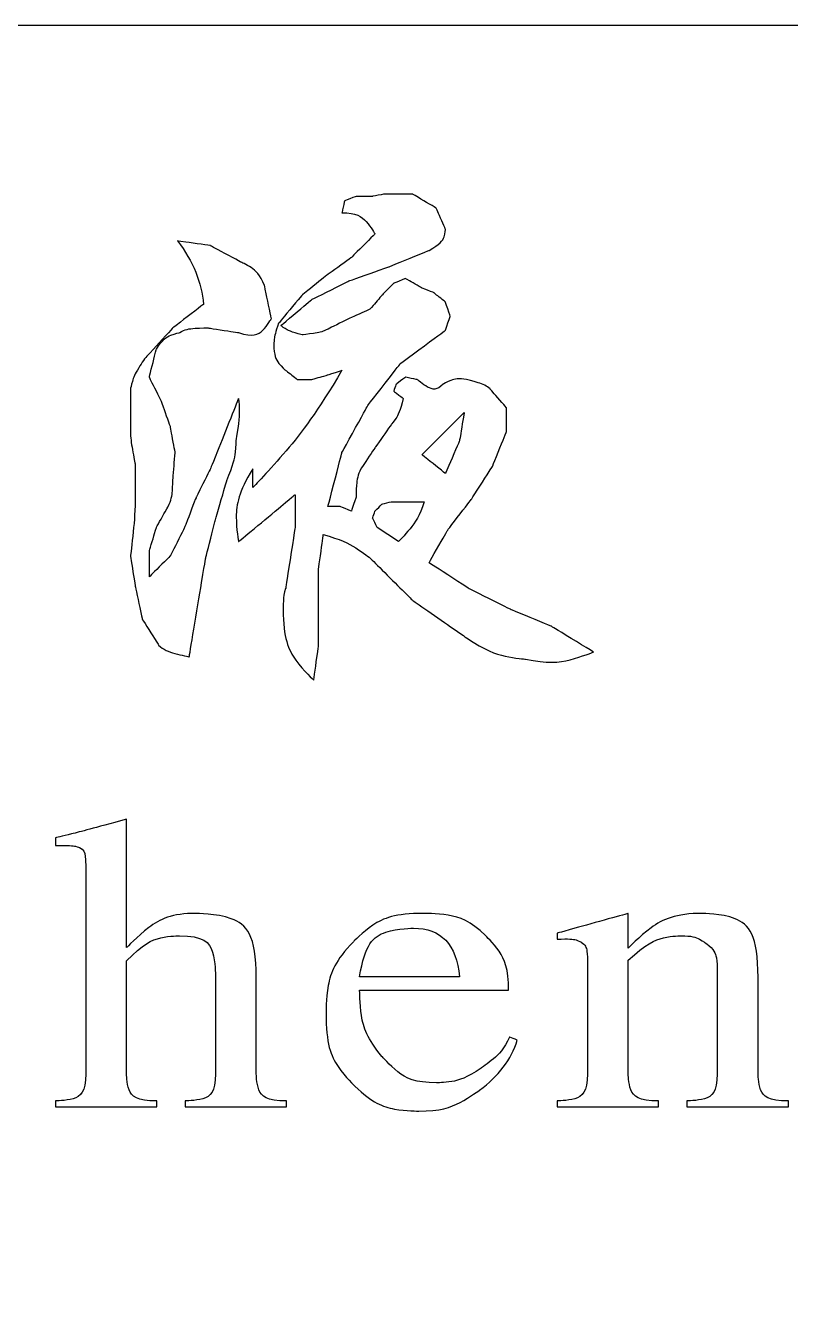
# Model space of a CAD drawing. Header units: millimetres. Extents: x 538 to 2776, y 409 to 1056.
# Drawn here: x 801.79 to 807.1, y 421.84 to 430.74 of the extents above; entities that cross this region are included whole.
import ezdxf

# ---------------------------------------------------------------- set-up
doc = ezdxf.new("R2010")
doc.units = ezdxf.units.MM
doc.layers.add('DWG', color=7, linetype='Continuous')
doc.layers.add('layer 1', color=7, linetype='Continuous')

msp = doc.modelspace()

# ---------------------------------------------------------------- linework, layer by layer
at = {"layer": 'DWG', "linetype": 'ByBlock'}
msp.add_lwpolyline([(848.042, 430.7424), (778.6199, 430.7424, 0.414214), (778.4178, 430.5403), (778.4178, 408.5864)], format="xyb", dxfattribs=at)
at = {"layer": 'layer 1', "color": 0}
for points, knots in [([(803.6627, 427.2561), (803.6627, 427.2561), (803.6627, 427.4845), (803.6627, 427.4845), (803.6627, 427.4845), (803.6627, 427.4845), (803.2708, 427.1587), (803.2708, 427.1587), (803.2708, 427.1587), (803.2381, 427.3327), (803.2708, 427.5012), (803.369, 427.6641), (803.369, 427.6641), (803.369, 427.6641), (803.369, 427.5339), (803.369, 427.5339), (803.369, 427.5339), (803.6084, 427.7838), (803.8145, 428.056), (803.9885, 428.3491), (803.9885, 428.3491), (803.9885, 428.3491), (803.891, 428.317), (803.891, 428.317), (803.891, 428.317), (803.891, 428.317), (803.7769, 428.2843), (803.7769, 428.2843), (803.7769, 428.2843), (803.7769, 428.2843), (803.6787, 428.2843), (803.6787, 428.2843), (803.6787, 428.2843), (803.6787, 428.2843), (803.5973, 428.3491), (803.5973, 428.3491), (803.5973, 428.3491), (803.543, 428.3929), (803.5159, 428.4528), (803.5159, 428.5286), (803.5159, 428.5286), (803.5159, 428.5613), (803.5263, 428.6101), (803.5485, 428.6755), (803.5485, 428.6755), (803.5485, 428.6755), (803.7114, 428.8711), (803.7114, 428.8711), (803.7114, 428.8711), (803.7114, 428.8711), (803.8743, 429.002), (803.8743, 429.002), (803.8743, 429.002), (803.8743, 429.002), (804.0539, 429.1322), (804.0539, 429.1322), (804.0539, 429.1322), (804.0539, 429.1322), (804.2175, 429.2957), (804.2175, 429.2957), (804.2175, 429.2957), (804.1625, 429.3932), (804.0866, 429.4426), (803.9885, 429.4426), (803.9885, 429.4426), (803.9885, 429.4426), (804.0052, 429.5241), (804.0052, 429.5241), (804.0052, 429.5241), (804.0052, 429.5241), (804.0866, 429.5568), (804.0866, 429.5568), (804.0866, 429.5568), (804.0866, 429.5568), (804.2008, 429.5568), (804.2008, 429.5568), (804.2008, 429.5568), (804.2008, 429.5568), (804.2823, 429.5728), (804.2823, 429.5728), (804.2823, 429.5728), (804.2823, 429.5728), (804.4786, 429.5728), (804.4786, 429.5728), (804.4786, 429.5728), (804.4786, 429.5728), (804.6415, 429.4753), (804.6415, 429.4753), (804.6415, 429.4753), (804.6415, 429.4753), (804.7069, 429.3285), (804.7069, 429.3285), (804.7069, 429.3285), (804.7069, 429.2742), (804.6686, 429.2247), (804.5927, 429.1816), (804.5927, 429.1816), (804.5927, 429.1816), (804.315, 429.0674), (804.315, 429.0674), (804.315, 429.0674), (804.315, 429.0674), (804.0379, 428.9693), (804.0379, 428.9693), (804.0379, 428.9693), (804.0379, 428.9693), (803.7769, 428.8391), (803.7769, 428.8391), (803.7769, 428.8391), (803.7769, 428.8391), (803.5646, 428.6595), (803.5646, 428.6595), (803.5646, 428.6595), (803.5861, 428.6379), (803.6356, 428.6156), (803.7114, 428.5941), (803.7114, 428.5941), (803.7985, 428.6052), (803.8527, 428.6156), (803.8743, 428.6268), (803.8743, 428.6268), (803.8743, 428.6268), (804.0379, 428.7082), (804.0379, 428.7082), (804.0379, 428.7082), (804.0379, 428.7082), (804.1848, 428.7737), (804.1848, 428.7737), (804.1848, 428.7737), (804.1848, 428.7737), (804.2662, 428.8711), (804.2662, 428.8711), (804.2662, 428.8711), (804.2662, 428.8711), (804.3477, 428.9533), (804.3477, 428.9533), (804.3477, 428.9533), (804.3477, 428.9533), (804.4291, 428.986), (804.4291, 428.986), (804.4291, 428.986), (804.4291, 428.986), (804.5433, 428.9205), (804.5433, 428.9205), (804.5433, 428.9205), (804.5433, 428.9205), (804.6248, 428.8878), (804.6248, 428.8878), (804.6248, 428.8878), (804.6248, 428.8878), (804.7069, 428.8224), (804.7069, 428.8224), (804.7069, 428.8224), (804.7069, 428.8224), (804.7396, 428.7249), (804.7396, 428.7249), (804.7396, 428.7249), (804.7396, 428.7249), (804.7069, 428.6268), (804.7069, 428.6268), (804.7069, 428.6268), (804.7069, 428.6268), (804.3964, 428.3985), (804.3964, 428.3985), (804.3964, 428.3985), (804.3964, 428.3985), (804.1681, 428.1047), (804.1681, 428.1047), (804.1681, 428.1047), (804.1681, 428.1047), (803.9885, 427.7782), (803.9885, 427.7782), (803.9885, 427.7782), (803.9885, 427.7782), (803.891, 427.403), (803.891, 427.403), (803.891, 427.403), (803.891, 427.403), (803.9725, 427.403), (803.9725, 427.403), (803.9725, 427.403), (803.9725, 427.403), (804.0539, 427.3703), (804.0539, 427.3703), (804.0539, 427.3703), (804.0539, 427.3703), (804.0866, 427.4685), (804.0866, 427.4685), (804.0866, 427.4685), (804.0866, 427.5555), (804.0978, 427.6209), (804.1194, 427.6641), (804.1194, 427.6641), (804.1194, 427.6641), (804.2175, 427.8109), (804.2175, 427.8109), (804.2175, 427.8109), (804.2175, 427.8109), (804.3317, 427.9738), (804.3317, 427.9738), (804.3317, 427.9738), (804.3637, 428.0066), (804.3915, 428.0664), (804.4131, 428.1534), (804.4131, 428.1534), (804.4131, 428.1534), (804.3477, 428.2029), (804.3477, 428.2029), (804.3477, 428.2029), (804.3477, 428.2029), (804.3637, 428.2516), (804.3637, 428.2516), (804.3637, 428.2516), (804.3637, 428.2516), (804.4291, 428.3003), (804.4291, 428.3003), (804.4291, 428.3003), (804.4291, 428.3003), (804.5106, 428.2843), (804.5106, 428.2843), (804.5106, 428.2843), (804.5871, 428.2189), (804.647, 428.2077), (804.6902, 428.2516), (804.6902, 428.2516), (804.7445, 428.2843), (804.7988, 428.2947), (804.8537, 428.2843), (804.8537, 428.2843), (804.9408, 428.262), (804.9951, 428.2404), (805.0166, 428.2189), (805.0166, 428.2189), (805.0166, 428.2189), (805.1308, 428.088), (805.1308, 428.088), (805.1308, 428.088), (805.1308, 428.088), (805.1308, 427.9251), (805.1308, 427.9251), (805.1308, 427.9251), (805.1308, 427.9251), (805.0327, 427.6808), (805.0327, 427.6808), (805.0327, 427.6808), (805.0327, 427.6808), (804.8858, 427.4518), (804.8858, 427.4518), (804.8858, 427.4518), (804.8858, 427.4518), (804.7229, 427.2402), (804.7229, 427.2402), (804.7229, 427.2402), (804.7229, 427.2402), (804.5927, 427.0118), (804.5927, 427.0118), (804.5927, 427.0118), (804.5927, 427.0118), (804.8698, 426.8322), (804.8698, 426.8322), (804.8698, 426.8322), (804.8698, 426.8322), (805.1635, 426.6853), (805.1635, 426.6853), (805.1635, 426.6853), (805.1635, 426.6853), (805.4406, 426.5712), (805.4406, 426.5712), (805.4406, 426.5712), (805.4406, 426.5712), (805.7343, 426.3916), (805.7343, 426.3916), (805.7343, 426.3916), (805.5714, 426.3262), (805.4134, 426.3101), (805.2617, 426.3429), (805.2617, 426.3429), (805.1197, 426.3533), (804.9839, 426.4027), (804.8537, 426.4897), (804.8537, 426.4897), (804.8537, 426.4897), (804.4786, 426.7508), (804.4786, 426.7508), (804.4786, 426.7508), (804.4786, 426.7508), (804.1848, 427.0439), (804.1848, 427.0439), (804.1848, 427.0439), (804.0866, 427.1204), (803.9781, 427.1747), (803.8583, 427.2074), (803.8583, 427.2074), (803.8583, 427.2074), (803.8256, 426.9624), (803.8256, 426.9624), (803.8256, 426.9624), (803.8256, 426.9624), (803.8256, 426.7014), (803.8256, 426.7014), (803.8256, 426.7014), (803.8256, 426.7014), (803.8256, 426.4403), (803.8256, 426.4403), (803.8256, 426.4403), (803.8256, 426.4403), (803.7929, 426.196), (803.7929, 426.196), (803.7929, 426.196), (803.6516, 426.3262), (803.5806, 426.4897), (803.5806, 426.6853), (803.5806, 426.6853), (803.5806, 426.7508), (803.5861, 426.7995), (803.5973, 426.8322), (803.5973, 426.8322), (803.5973, 426.8322), (803.6627, 427.2561), (803.6627, 427.2561)], [0, 0, 0, 0, 0.0125, 0.0125, 0.0125, 0.01875, 0.025, 0.025, 0.025, 0.03125, 0.0375, 0.0375, 0.0375, 0.04375, 0.05, 0.05, 0.05, 0.05625, 0.0625, 0.0625, 0.0625, 0.06875, 0.075, 0.075, 0.075, 0.08125, 0.0875, 0.0875, 0.0875, 0.09375, 0.1, 0.1, 0.1, 0.10625, 0.1125, 0.1125, 0.1125, 0.11875, 0.125, 0.125, 0.125, 0.13125, 0.1375, 0.1375, 0.1375, 0.14375, 0.15, 0.15, 0.15, 0.15625, 0.1625, 0.1625, 0.1625, 0.16875, 0.175, 0.175, 0.175, 0.18125, 0.1875, 0.1875, 0.1875, 0.19375, 0.2, 0.2, 0.2, 0.20625, 0.2125, 0.2125, 0.2125, 0.21875, 0.225, 0.225, 0.225, 0.23125, 0.2375, 0.2375, 0.2375, 0.24375, 0.25, 0.25, 0.25, 0.25625, 0.2625, 0.2625, 0.2625, 0.26875, 0.275, 0.275, 0.275, 0.28125, 0.2875, 0.2875, 0.2875, 0.29375, 0.3, 0.3, 0.3, 0.30625, 0.3125, 0.3125, 0.3125, 0.31875, 0.325, 0.325, 0.325, 0.33125, 0.3375, 0.3375, 0.3375, 0.34375, 0.35, 0.35, 0.35, 0.35625, 0.3625, 0.3625, 0.3625, 0.36875, 0.375, 0.375, 0.375, 0.38125, 0.3875, 0.3875, 0.3875, 0.39375, 0.4, 0.4, 0.4, 0.40625, 0.4125, 0.4125, 0.4125, 0.41875, 0.425, 0.425, 0.425, 0.43125, 0.4375, 0.4375, 0.4375, 0.44375, 0.45, 0.45, 0.45, 0.45625, 0.4625, 0.4625, 0.4625, 0.46875, 0.475, 0.475, 0.475, 0.48125, 0.4875, 0.4875, 0.4875, 0.49375, 0.5, 0.5, 0.5, 0.50625, 0.5125, 0.5125, 0.5125, 0.51875, 0.525, 0.525, 0.525, 0.53125, 0.5375, 0.5375, 0.5375, 0.54375, 0.55, 0.55, 0.55, 0.55625, 0.5625, 0.5625, 0.5625, 0.56875, 0.575, 0.575, 0.575, 0.58125, 0.5875, 0.5875, 0.5875, 0.59375, 0.6, 0.6, 0.6, 0.60625, 0.6125, 0.6125, 0.6125, 0.61875, 0.625, 0.625, 0.625, 0.63125, 0.6375, 0.6375, 0.6375, 0.64375, 0.65, 0.65, 0.65, 0.65625, 0.6625, 0.6625, 0.6625, 0.66875, 0.675, 0.675, 0.675, 0.68125, 0.6875, 0.6875, 0.6875, 0.69375, 0.7, 0.7, 0.7, 0.70625, 0.7125, 0.7125, 0.7125, 0.71875, 0.725, 0.725, 0.725, 0.73125, 0.7375, 0.7375, 0.7375, 0.74375, 0.75, 0.75, 0.75, 0.75625, 0.7625, 0.7625, 0.7625, 0.76875, 0.775, 0.775, 0.775, 0.78125, 0.7875, 0.7875, 0.7875, 0.79375, 0.8, 0.8, 0.8, 0.80625, 0.8125, 0.8125, 0.8125, 0.81875, 0.825, 0.825, 0.825, 0.83125, 0.8375, 0.8375, 0.8375, 0.84375, 0.85, 0.85, 0.85, 0.85625, 0.8625, 0.8625, 0.8625, 0.86875, 0.875, 0.875, 0.875, 0.88125, 0.8875, 0.8875, 0.8875, 0.89375, 0.9, 0.9, 0.9, 0.90625, 0.9125, 0.9125, 0.9125, 0.91875, 0.925, 0.925, 0.925, 0.93125, 0.9375, 0.9375, 0.9375, 0.94375, 0.95, 0.95, 0.95, 0.95625, 0.9625, 0.9625, 0.9625, 0.96875, 0.975, 0.975, 0.975, 0.98125, 0.9875, 0.9875, 0.9875, 0.99375, 1, 1, 1, 1]), ([(803.0265, 428.8064), (803.0154, 428.9581), (802.9555, 429.105), (802.8469, 429.247), (802.8469, 429.247), (802.8469, 429.247), (803.0752, 429.2143), (803.0752, 429.2143), (803.0752, 429.2143), (803.0752, 429.2143), (803.2875, 429.1001), (803.2875, 429.1001), (803.2875, 429.1001), (803.3634, 429.0674), (803.4177, 429.0131), (803.4504, 428.9366), (803.4504, 428.9366), (803.4504, 428.9366), (803.4991, 428.7082), (803.4991, 428.7082), (803.4991, 428.7082), (803.4448, 428.6101), (803.369, 428.578), (803.2708, 428.6101), (803.2708, 428.6101), (803.2708, 428.6101), (803.0585, 428.6428), (803.0585, 428.6428), (803.0585, 428.6428), (802.961, 428.6428), (802.8956, 428.6324), (802.8629, 428.6101), (802.8629, 428.6101), (802.7975, 428.5996), (802.7432, 428.5613), (802.7, 428.4959), (802.7, 428.4959), (802.7, 428.4959), (802.6513, 428.3003), (802.6513, 428.3003), (802.6513, 428.3003), (802.6513, 428.3003), (802.7327, 428.1374), (802.7327, 428.1374), (802.7327, 428.1374), (802.7327, 428.1374), (802.7975, 427.9578), (802.7975, 427.9578), (802.7975, 427.9578), (802.7975, 427.9578), (802.8302, 427.7782), (802.8302, 427.7782), (802.8302, 427.7782), (802.8302, 427.7782), (802.8142, 427.5826), (802.8142, 427.5826), (802.8142, 427.5826), (802.8142, 427.5067), (802.803, 427.4469), (802.7814, 427.403), (802.7814, 427.403), (802.7814, 427.403), (802.7, 427.2561), (802.7, 427.2561), (802.7, 427.2561), (802.7, 427.2561), (802.6513, 427.0933), (802.6513, 427.0933), (802.6513, 427.0933), (802.6513, 427.0933), (802.6513, 426.9137), (802.6513, 426.9137), (802.6513, 426.9137), (802.6513, 426.9137), (802.7975, 427.0606), (802.7975, 427.0606), (802.7975, 427.0606), (802.7975, 427.0606), (802.8956, 427.2561), (802.8956, 427.2561), (802.8956, 427.2561), (802.8956, 427.2561), (802.9771, 427.4685), (802.9771, 427.4685), (802.9771, 427.4685), (802.9771, 427.4685), (803.0752, 427.6641), (803.0752, 427.6641), (803.0752, 427.6641), (803.0752, 427.6641), (803.2708, 428.1534), (803.2708, 428.1534), (803.2708, 428.1534), (803.2819, 428.088), (803.2764, 427.9905), (803.2548, 427.8597), (803.2548, 427.8597), (803.2548, 427.7838), (803.2325, 427.6912), (803.1894, 427.5826), (803.1894, 427.5826), (803.1894, 427.5826), (803.1079, 427.3049), (803.1079, 427.3049), (803.1079, 427.3049), (803.1079, 427.3049), (803.0425, 427.0439), (803.0425, 427.0439), (803.0425, 427.0439), (803.0425, 427.0439), (802.9283, 426.3589), (802.9283, 426.3589), (802.9283, 426.3589), (802.8197, 426.3805), (802.7487, 426.4076), (802.716, 426.4403), (802.716, 426.4403), (802.716, 426.4403), (802.6019, 426.6199), (802.6019, 426.6199), (802.6019, 426.6199), (802.6019, 426.6199), (802.5531, 426.8482), (802.5531, 426.8482), (802.5531, 426.8482), (802.5531, 426.8482), (802.5204, 427.0606), (802.5204, 427.0606), (802.5204, 427.0606), (802.542, 427.2346), (802.5531, 427.3759), (802.5531, 427.4845), (802.5531, 427.4845), (802.5531, 427.5499), (802.5531, 427.6209), (802.5531, 427.6968), (802.5531, 427.6968), (802.5316, 427.8054), (802.5204, 427.882), (802.5204, 427.9251), (802.5204, 427.9251), (802.5204, 427.9251), (802.5204, 428.2189), (802.5204, 428.2189), (802.5204, 428.2189), (802.5316, 428.2732), (802.5503, 428.3219), (802.5775, 428.3658), (802.5775, 428.3658), (802.6046, 428.4089), (802.6234, 428.4361), (802.6346, 428.4472), (802.6346, 428.4472), (802.6346, 428.4472), (802.8142, 428.6428), (802.8142, 428.6428), (802.8142, 428.6428), (802.8142, 428.6428), (803.0265, 428.8064), (803.0265, 428.8064)], [0, 0, 0, 0, 0.025, 0.025, 0.025, 0.0375, 0.05, 0.05, 0.05, 0.0625, 0.075, 0.075, 0.075, 0.0875, 0.1, 0.1, 0.1, 0.1125, 0.125, 0.125, 0.125, 0.1375, 0.15, 0.15, 0.15, 0.1625, 0.175, 0.175, 0.175, 0.1875, 0.2, 0.2, 0.2, 0.2125, 0.225, 0.225, 0.225, 0.2375, 0.25, 0.25, 0.25, 0.2625, 0.275, 0.275, 0.275, 0.2875, 0.3, 0.3, 0.3, 0.3125, 0.325, 0.325, 0.325, 0.3375, 0.35, 0.35, 0.35, 0.3625, 0.375, 0.375, 0.375, 0.3875, 0.4, 0.4, 0.4, 0.4125, 0.425, 0.425, 0.425, 0.4375, 0.45, 0.45, 0.45, 0.4625, 0.475, 0.475, 0.475, 0.4875, 0.5, 0.5, 0.5, 0.5125, 0.525, 0.525, 0.525, 0.5375, 0.55, 0.55, 0.55, 0.5625, 0.575, 0.575, 0.575, 0.5875, 0.6, 0.6, 0.6, 0.6125, 0.625, 0.625, 0.625, 0.6375, 0.65, 0.65, 0.65, 0.6625, 0.675, 0.675, 0.675, 0.6875, 0.7, 0.7, 0.7, 0.7125, 0.725, 0.725, 0.725, 0.7375, 0.75, 0.75, 0.75, 0.7625, 0.775, 0.775, 0.775, 0.7875, 0.8, 0.8, 0.8, 0.8125, 0.825, 0.825, 0.825, 0.8375, 0.85, 0.85, 0.85, 0.8625, 0.875, 0.875, 0.875, 0.8875, 0.9, 0.9, 0.9, 0.9125, 0.925, 0.925, 0.925, 0.9375, 0.95, 0.95, 0.95, 0.9625, 0.975, 0.975, 0.975, 0.9875, 1, 1, 1, 1]), ([(804.837, 428.056), (804.837, 428.056), (804.5433, 427.7622), (804.5433, 427.7622), (804.5433, 427.7622), (804.5433, 427.7622), (804.7069, 427.6314), (804.7069, 427.6314), (804.7069, 427.6314), (804.7069, 427.6314), (804.8043, 427.8597), (804.8043, 427.8597), (804.8043, 427.8597), (804.8043, 427.8597), (804.837, 428.056), (804.837, 428.056)], [0, 0, 0, 0, 0.25, 0.25, 0.25, 0.375, 0.5, 0.5, 0.5, 0.625, 0.75, 0.75, 0.75, 0.875, 1, 1, 1, 1]), ([(804.2335, 427.2561), (804.2335, 427.2561), (804.3804, 427.1587), (804.3804, 427.1587), (804.3804, 427.1587), (804.4674, 427.2457), (804.5273, 427.3376), (804.56, 427.4357), (804.56, 427.4357), (804.56, 427.4357), (804.3317, 427.4357), (804.3317, 427.4357), (804.3317, 427.4357), (804.3317, 427.4357), (804.2662, 427.4197), (804.2662, 427.4197), (804.2662, 427.4197), (804.2662, 427.4197), (804.2175, 427.3703), (804.2175, 427.3703), (804.2175, 427.3703), (804.2175, 427.3703), (804.2008, 427.3216), (804.2008, 427.3216), (804.2008, 427.3216), (804.2008, 427.3216), (804.2335, 427.2561), (804.2335, 427.2561)], [0, 0, 0, 0, 0.142857, 0.142857, 0.142857, 0.214286, 0.285714, 0.285714, 0.285714, 0.357143, 0.428571, 0.428571, 0.428571, 0.5, 0.571429, 0.571429, 0.571429, 0.642857, 0.714286, 0.714286, 0.714286, 0.785714, 0.857143, 0.857143, 0.857143, 0.928571, 1, 1, 1, 1]), ([(803.6041, 423.2328), (803.6041, 423.2328), (802.9002, 423.2328), (802.9002, 423.2328), (802.9002, 423.2328), (802.9002, 423.2328), (802.9002, 423.2739), (802.9002, 423.2739), (802.9002, 423.2739), (803.0403, 423.2739), (803.1103, 423.3365), (803.1103, 423.4616), (803.1103, 423.4616), (803.1103, 423.4616), (803.1103, 424.1481), (803.1103, 424.1481), (803.1103, 424.1481), (803.1103, 424.33), (803.027, 424.421), (802.8602, 424.421), (802.8602, 424.421), (802.729, 424.421), (802.6066, 424.3633), (802.4932, 424.2479), (802.4932, 424.2479), (802.4932, 424.2479), (802.4932, 423.4616), (802.4932, 423.4616), (802.4932, 423.4616), (802.4932, 423.3365), (802.5633, 423.2739), (802.7034, 423.2739), (802.7034, 423.2739), (802.7034, 423.2739), (802.7034, 423.2328), (802.7034, 423.2328), (802.7034, 423.2328), (802.7034, 423.2328), (801.9995, 423.2328), (801.9995, 423.2328), (801.9995, 423.2328), (801.9995, 423.2328), (801.9995, 423.2739), (801.9995, 423.2739), (801.9995, 423.2739), (802.1396, 423.2739), (802.2097, 423.3365), (802.2097, 423.4616), (802.2097, 423.4616), (802.2097, 423.4616), (802.2097, 424.9109), (802.2097, 424.9109), (802.2097, 424.9109), (802.2097, 424.9794), (802.1952, 425.0204), (802.1663, 425.0341), (802.1663, 425.0341), (802.1485, 425.0439), (802.0929, 425.0488), (801.9995, 425.0488), (801.9995, 425.0488), (801.9995, 425.0488), (801.9995, 425.1016), (801.9995, 425.1016), (801.9995, 425.1016), (802.0929, 425.1231), (802.2575, 425.1661), (802.4932, 425.2307), (802.4932, 425.2307), (802.4932, 425.2307), (802.4932, 424.3388), (802.4932, 424.3388), (802.4932, 424.3388), (802.6444, 424.4972), (802.8057, 424.5765), (802.9769, 424.5765), (802.9769, 424.5765), (803.2549, 424.5765), (803.3939, 424.4278), (803.3939, 424.1305), (803.3939, 424.1305), (803.3939, 424.1305), (803.3939, 423.4616), (803.3939, 423.4616), (803.3939, 423.4616), (803.3939, 423.3365), (803.464, 423.2739), (803.6041, 423.2739), (803.6041, 423.2739), (803.6041, 423.2739), (803.6041, 423.2328), (803.6041, 423.2328)], [0, 0, 0, 0, 0.043478, 0.043478, 0.043478, 0.065217, 0.086957, 0.086957, 0.086957, 0.108696, 0.130435, 0.130435, 0.130435, 0.152174, 0.173913, 0.173913, 0.173913, 0.195652, 0.217391, 0.217391, 0.217391, 0.23913, 0.26087, 0.26087, 0.26087, 0.282609, 0.304348, 0.304348, 0.304348, 0.326087, 0.347826, 0.347826, 0.347826, 0.369565, 0.391304, 0.391304, 0.391304, 0.413043, 0.434783, 0.434783, 0.434783, 0.456522, 0.478261, 0.478261, 0.478261, 0.5, 0.521739, 0.521739, 0.521739, 0.543478, 0.565217, 0.565217, 0.565217, 0.586957, 0.608696, 0.608696, 0.608696, 0.630435, 0.652174, 0.652174, 0.652174, 0.673913, 0.695652, 0.695652, 0.695652, 0.717391, 0.73913, 0.73913, 0.73913, 0.76087, 0.782609, 0.782609, 0.782609, 0.804348, 0.826087, 0.826087, 0.826087, 0.847826, 0.869565, 0.869565, 0.869565, 0.891304, 0.913043, 0.913043, 0.913043, 0.934783, 0.956522, 0.956522, 0.956522, 0.978261, 1, 1, 1, 1]), ([(805.2053, 423.6964), (805.163, 423.5614), (805.0758, 423.4455), (804.9434, 423.3487), (804.9434, 423.3487), (804.8111, 423.2519), (804.6704, 423.2035), (804.5214, 423.2035), (804.5214, 423.2035), (804.3458, 423.2035), (804.1979, 423.2612), (804.0778, 423.3766), (804.0778, 423.3766), (803.9443, 423.5017), (803.8776, 423.6709), (803.8776, 423.8841), (803.8776, 423.8841), (803.8776, 424.0836), (803.941, 424.2489), (804.0677, 424.3799), (804.0677, 424.3799), (804.1945, 424.5109), (804.3569, 424.5765), (804.5548, 424.5765), (804.5548, 424.5765), (804.7349, 424.5765), (804.8784, 424.5251), (804.9851, 424.4224), (804.9851, 424.4224), (805.0919, 424.3198), (805.1452, 424.1931), (805.1452, 424.0425), (805.1452, 424.0425), (805.1452, 424.0425), (804.1111, 424.0425), (804.1111, 424.0425), (804.1111, 424.0425), (804.1111, 423.8587), (804.1628, 423.7056), (804.2662, 423.5834), (804.2662, 423.5834), (804.3697, 423.4611), (804.4959, 423.4), (804.6449, 423.4), (804.6449, 423.4), (804.7516, 423.4), (804.855, 423.4342), (804.9551, 423.5027), (804.9551, 423.5027), (805.0463, 423.5633), (805.1119, 423.6347), (805.1519, 423.7169), (805.1519, 423.7169), (805.1519, 423.7169), (805.2053, 423.6964), (805.2053, 423.6964)], [0, 0, 0, 0, 0.071429, 0.071429, 0.071429, 0.107143, 0.142857, 0.142857, 0.142857, 0.178571, 0.214286, 0.214286, 0.214286, 0.25, 0.285714, 0.285714, 0.285714, 0.321429, 0.357143, 0.357143, 0.357143, 0.392857, 0.428571, 0.428571, 0.428571, 0.464286, 0.5, 0.5, 0.5, 0.535714, 0.571429, 0.571429, 0.571429, 0.607143, 0.642857, 0.642857, 0.642857, 0.678571, 0.714286, 0.714286, 0.714286, 0.75, 0.785714, 0.785714, 0.785714, 0.821429, 0.857143, 0.857143, 0.857143, 0.892857, 0.928571, 0.928571, 0.928571, 0.964286, 1, 1, 1, 1]), ([(807.0867, 423.2328), (807.0867, 423.2328), (806.3828, 423.2328), (806.3828, 423.2328), (806.3828, 423.2328), (806.3828, 423.2328), (806.3828, 423.2739), (806.3828, 423.2739), (806.3828, 423.2739), (806.5229, 423.2739), (806.593, 423.3365), (806.593, 423.4616), (806.593, 423.4616), (806.593, 423.4616), (806.593, 424.2009), (806.593, 424.2009), (806.593, 424.2009), (806.593, 424.2733), (806.5691, 424.3281), (806.5212, 424.3652), (806.5212, 424.3652), (806.4734, 424.4024), (806.4139, 424.421), (806.3428, 424.421), (806.3428, 424.421), (806.2205, 424.421), (806.0981, 424.3643), (805.9758, 424.2508), (805.9758, 424.2508), (805.9758, 424.2508), (805.9758, 423.4616), (805.9758, 423.4616), (805.9758, 423.4616), (805.9758, 423.3365), (806.0459, 423.2739), (806.186, 423.2739), (806.186, 423.2739), (806.186, 423.2739), (806.186, 423.2328), (806.186, 423.2328), (806.186, 423.2328), (806.186, 423.2328), (805.4821, 423.2328), (805.4821, 423.2328), (805.4821, 423.2328), (805.4821, 423.2328), (805.4821, 423.2739), (805.4821, 423.2739), (805.4821, 423.2739), (805.6222, 423.2739), (805.6923, 423.3365), (805.6923, 423.4616), (805.6923, 423.4616), (805.6923, 423.4616), (805.6923, 424.2567), (805.6923, 424.2567), (805.6923, 424.2567), (805.6923, 424.3193), (805.6778, 424.3594), (805.6489, 424.377), (805.6489, 424.377), (805.62, 424.3946), (805.5644, 424.4014), (805.4821, 424.3975), (805.4821, 424.3975), (805.4821, 424.3975), (805.4821, 424.4386), (805.4821, 424.4386), (805.4821, 424.4386), (805.4821, 424.4386), (805.9758, 424.5765), (805.9758, 424.5765), (805.9758, 424.5765), (805.9758, 424.5765), (805.9758, 424.3359), (805.9758, 424.3359), (805.9758, 424.3359), (806.1293, 424.4963), (806.3017, 424.5765), (806.4929, 424.5765), (806.4929, 424.5765), (806.7487, 424.5765), (806.8765, 424.4278), (806.8765, 424.1305), (806.8765, 424.1305), (806.8765, 424.1305), (806.8765, 423.4616), (806.8765, 423.4616), (806.8765, 423.4616), (806.8765, 423.3365), (806.9466, 423.2739), (807.0867, 423.2739), (807.0867, 423.2739), (807.0867, 423.2739), (807.0867, 423.2328), (807.0867, 423.2328)], [0, 0, 0, 0, 0.041667, 0.041667, 0.041667, 0.0625, 0.083333, 0.083333, 0.083333, 0.104167, 0.125, 0.125, 0.125, 0.145833, 0.166667, 0.166667, 0.166667, 0.1875, 0.208333, 0.208333, 0.208333, 0.229167, 0.25, 0.25, 0.25, 0.270833, 0.291667, 0.291667, 0.291667, 0.3125, 0.333333, 0.333333, 0.333333, 0.354167, 0.375, 0.375, 0.375, 0.395833, 0.416667, 0.416667, 0.416667, 0.4375, 0.458333, 0.458333, 0.458333, 0.479167, 0.5, 0.5, 0.5, 0.520833, 0.541667, 0.541667, 0.541667, 0.5625, 0.583333, 0.583333, 0.583333, 0.604167, 0.625, 0.625, 0.625, 0.645833, 0.666667, 0.666667, 0.666667, 0.6875, 0.708333, 0.708333, 0.708333, 0.729167, 0.75, 0.75, 0.75, 0.770833, 0.791667, 0.791667, 0.791667, 0.8125, 0.833333, 0.833333, 0.833333, 0.854167, 0.875, 0.875, 0.875, 0.895833, 0.916667, 0.916667, 0.916667, 0.9375, 0.958333, 0.958333, 0.958333, 0.979167, 1, 1, 1, 1]), ([(804.805, 424.1364), (804.7827, 424.3613), (804.676, 424.4738), (804.4847, 424.4738), (804.4847, 424.4738), (804.2696, 424.4738), (804.1451, 424.3613), (804.1111, 424.1364), (804.1111, 424.1364), (804.1111, 424.1364), (804.805, 424.1364), (804.805, 424.1364)], [0, 0, 0, 0, 0.333333, 0.333333, 0.333333, 0.5, 0.666667, 0.666667, 0.666667, 0.833333, 1, 1, 1, 1])]:
    msp.add_open_spline(points, degree=3, knots=knots, dxfattribs=at)

doc.saveas('drawing.dxf')
